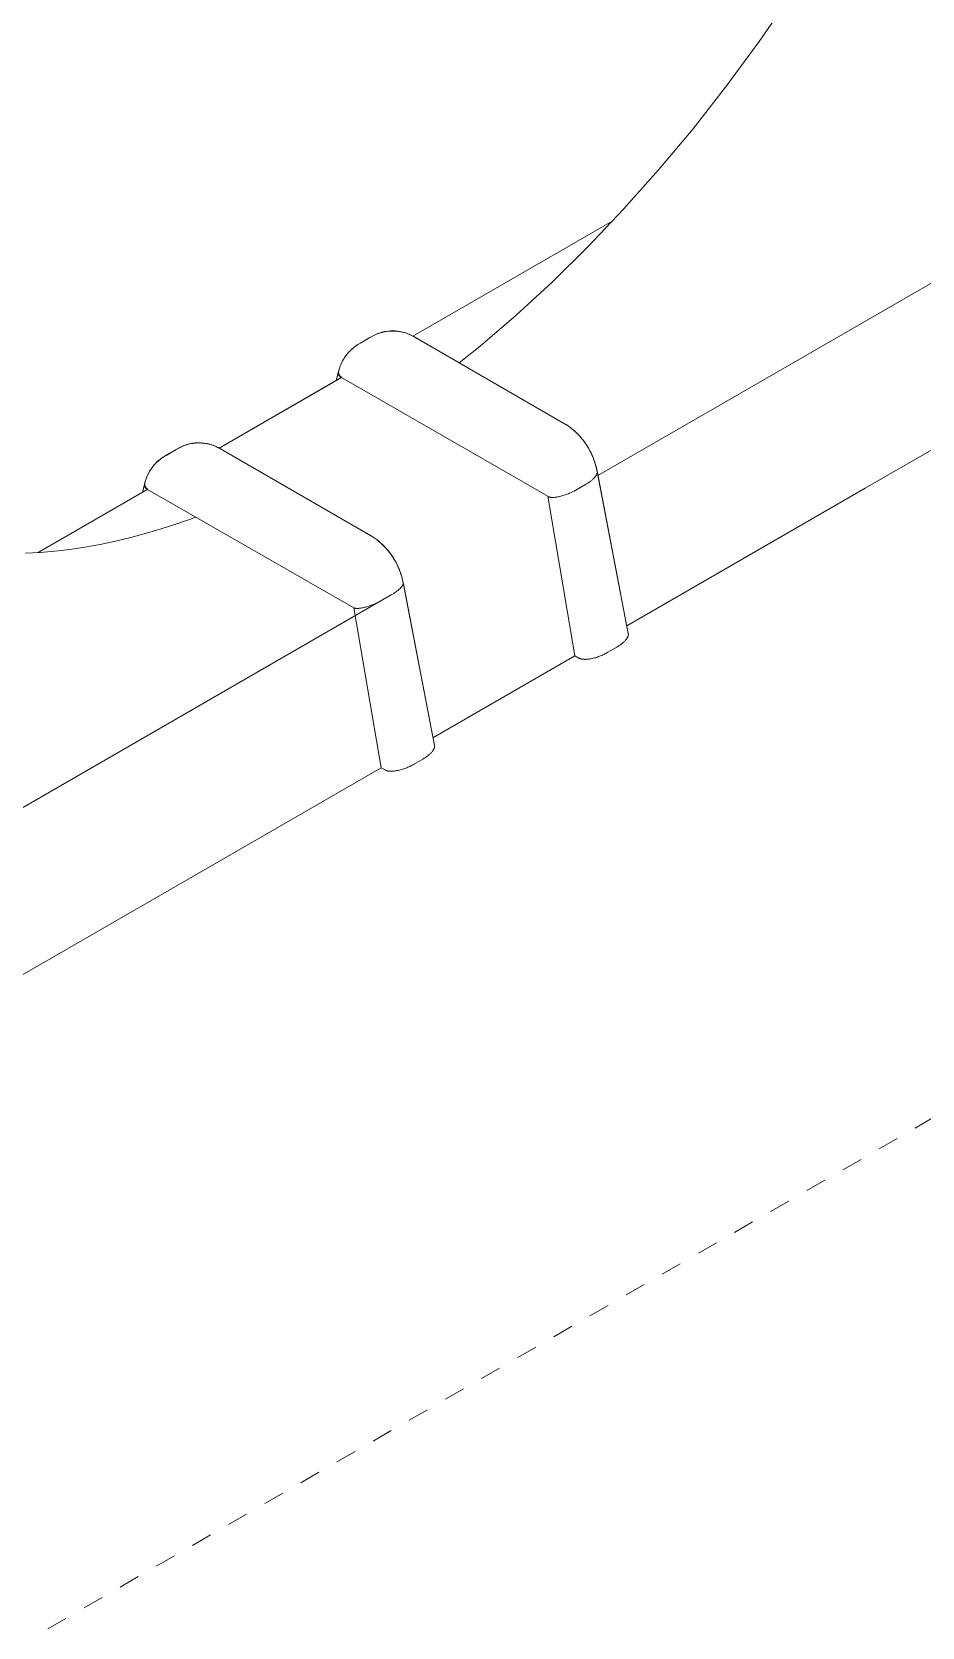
# Model space of a CAD drawing. Header units: inches. Extents: x -9 to 187, y -3 to 135.
# Drawn here: x 150.73 to 154.99, y 45.25 to 52.89 of the extents above; entities that cross this region are included whole.
import ezdxf

# ---------------------------------------------------------------- set-up
doc = ezdxf.new("R2010")
doc.units = ezdxf.units.IN
doc.linetypes.add('HIDDEN', pattern=[1.905, 1.27, -0.635])
doc.layers.add('ZANO_R', color=7, linetype='Continuous', lineweight=0)
doc.layers.add('ZANO_R_przerywana', color=250, linetype='HIDDEN', lineweight=0)

msp = doc.modelspace()

# ---------------------------------------------------------------- linework, layer by layer
at = {"layer": 'ZANO_R'}
for p, q in [((154.21308, 52.84658), (154.36432, 53.06575)), ((153.43947, 50.7662), (157.11613, 52.88892)), ((154.05647, 52.63378), (154.21308, 52.84658)), ((153.89527, 52.42829), (154.05647, 52.63378)), ((154.71991, 50.70537), (157.80903, 52.48888)), ((153.73018, 52.23083), (153.89527, 52.42829)), ((153.56202, 52.04217), (153.73018, 52.23083)), ((152.55316, 51.43413), (153.51068, 51.98695)), ((153.39156, 51.86291), (153.56202, 52.04217)), ((153.21962, 51.69359), (153.39156, 51.86291)), ((153.04696, 51.5346), (153.21962, 51.69359)), ((152.87439, 51.38633), (153.04696, 51.5346)), ((152.39101, 51.44859), (152.39771, 51.45073)), ((152.39771, 51.45073), (152.40447, 51.45264)), ((152.39876, 51.4504), (152.40563, 51.4523)), ((152.40447, 51.45264), (152.4113, 51.45431)), ((152.40563, 51.4523), (152.41256, 51.45395)), ((152.4113, 51.45431), (152.41818, 51.45574)), ((152.41256, 51.45395), (152.41954, 51.45537)), ((152.41818, 51.45574), (152.4251, 51.45693)), ((152.41954, 51.45537), (152.42657, 51.45654)), ((152.4251, 51.45693), (152.43207, 51.45788)), ((152.42657, 51.45654), (152.43364, 51.45748)), ((152.43207, 51.45788), (152.43906, 51.45859)), ((152.43364, 51.45748), (152.44073, 51.45817)), ((152.43906, 51.45859), (152.44607, 51.45905)), ((152.44073, 51.45817), (152.44784, 51.45861)), ((152.44607, 51.45905), (152.45309, 51.45927)), ((152.44784, 51.45861), (152.45496, 51.45881)), ((152.45309, 51.45927), (152.46012, 51.45924)), ((152.45496, 51.45881), (152.46209, 51.45876)), ((152.46012, 51.45924), (152.46714, 51.45897)), ((152.46209, 51.45876), (152.46921, 51.45847)), ((152.46714, 51.45897), (152.47415, 51.45846)), ((152.46921, 51.45847), (152.47631, 51.45793)), ((152.47415, 51.45846), (152.48114, 51.4577)), ((152.47631, 51.45793), (152.4834, 51.45715)), ((152.48114, 51.4577), (152.48809, 51.45671)), ((152.4834, 51.45715), (152.49045, 51.45612)), ((152.48809, 51.45671), (152.49501, 51.45546)), ((152.49045, 51.45612), (152.49746, 51.45485)), ((152.49501, 51.45546), (152.50188, 51.45398)), ((152.49746, 51.45485), (152.50442, 51.45334)), ((152.50188, 51.45398), (152.5087, 51.45227)), ((152.50442, 51.45334), (152.51133, 51.45159)), ((152.5087, 51.45227), (152.51545, 51.45031)), ((152.51133, 51.45159), (152.51818, 51.4496)), ((152.26024, 51.37186), (152.26571, 51.3766)), ((152.26039, 51.37253), (152.26582, 51.37721)), ((152.26571, 51.3766), (152.27134, 51.38115)), ((152.26582, 51.37721), (152.2714, 51.38171)), ((152.27134, 51.38115), (152.27712, 51.3855)), ((152.2714, 51.38171), (152.27714, 51.38601)), ((152.27712, 51.3855), (152.28305, 51.38965)), ((152.27714, 51.38601), (152.28303, 51.3901)), ((152.28303, 51.3901), (152.28905, 51.394)), ((152.28305, 51.38965), (152.28913, 51.3936)), ((152.28905, 51.394), (152.2952, 51.39768)), ((152.28913, 51.3936), (152.29533, 51.39733)), ((152.2952, 51.39768), (152.30148, 51.40115)), ((152.29533, 51.39733), (152.30166, 51.40084)), ((152.30148, 51.40115), (152.34679, 51.42731)), ((152.30166, 51.40084), (152.34697, 51.427)), ((152.34679, 51.42731), (152.35277, 51.431)), ((152.34697, 51.427), (152.35307, 51.4307)), ((152.35277, 51.431), (152.35888, 51.43448)), ((152.35307, 51.4307), (152.35928, 51.43418)), ((152.35888, 51.43448), (152.3651, 51.43775)), ((152.35928, 51.43418), (152.36562, 51.43745)), ((152.3651, 51.43775), (152.37143, 51.4408)), ((152.36562, 51.43745), (152.37206, 51.44049)), ((152.37143, 51.4408), (152.37787, 51.44362)), ((152.37206, 51.44049), (152.3786, 51.44331)), ((152.37787, 51.44362), (152.3844, 51.44622)), ((152.3786, 51.44331), (152.38524, 51.44591)), ((152.3844, 51.44622), (152.39101, 51.44859)), ((152.38524, 51.44591), (152.39196, 51.44827)), ((152.39196, 51.44827), (152.39876, 51.4504)), ((152.51545, 51.45031), (152.52212, 51.44813)), ((152.51818, 51.4496), (152.52495, 51.44738)), ((152.52212, 51.44813), (152.52872, 51.44571)), ((152.52495, 51.44738), (152.55245, 51.43453)), ((152.52872, 51.44571), (152.53523, 51.44306)), ((152.53523, 51.44306), (152.54165, 51.44019)), ((152.54165, 51.44019), (152.54796, 51.4371)), ((152.54914, 51.43645), (153.28651, 51.01073)), ((152.55352, 51.43392), (153.29089, 51.0082)), ((152.77532, 51.30586), (152.87439, 51.38633)), ((152.20639, 51.29564), (152.20926, 51.30229)), ((152.20684, 51.29717), (152.20971, 51.30374)), ((152.20926, 51.30229), (152.21236, 51.30883)), ((152.20971, 51.30374), (152.2128, 51.31021)), ((152.21236, 51.30883), (152.21568, 51.31526)), ((152.2128, 51.31021), (152.21611, 51.31657)), ((152.21568, 51.31526), (152.21923, 51.32157)), ((152.21611, 51.31657), (152.21963, 51.32281)), ((152.21923, 51.32157), (152.22299, 51.32776)), ((152.21963, 51.32281), (152.22338, 51.32893)), ((152.22299, 51.32776), (152.22696, 51.33381)), ((152.22338, 51.32893), (152.22733, 51.33492)), ((152.22696, 51.33381), (152.23113, 51.33972)), ((152.22733, 51.33492), (152.23148, 51.34076)), ((152.23113, 51.33972), (152.23551, 51.34549)), ((152.23148, 51.34076), (152.23583, 51.34646)), ((152.23551, 51.34549), (152.24009, 51.3511)), ((152.23583, 51.34646), (152.24038, 51.35201)), ((152.24009, 51.3511), (152.24485, 51.35655)), ((152.24038, 51.35201), (152.24511, 51.35739)), ((152.24485, 51.35655), (152.2498, 51.36183)), ((152.24511, 51.35739), (152.25003, 51.36261)), ((152.2498, 51.36183), (152.25493, 51.36693)), ((152.25003, 51.36261), (152.25512, 51.36766)), ((152.25493, 51.36693), (152.26024, 51.37186)), ((152.25512, 51.36766), (152.26039, 51.37253)), ((151.62416, 50.89777), (152.21165, 51.23696)), ((151.62417, 50.89777), (152.21022, 51.23614)), ((152.18581, 51.22204), (152.19723, 51.2682)), ((152.18581, 51.22204), (152.19623, 51.26416)), ((152.19549, 51.25894), (152.19548, 51.25812)), ((152.19548, 51.25812), (152.19549, 51.25729)), ((152.19554, 51.25977), (152.19549, 51.25894)), ((152.19549, 51.25729), (152.19554, 51.25647)), ((152.19561, 51.26059), (152.19554, 51.25977)), ((152.19554, 51.25647), (152.19561, 51.25565)), ((152.19571, 51.26141), (152.19561, 51.26059)), ((152.19561, 51.25565), (152.19571, 51.25483)), ((152.19584, 51.26223), (152.19571, 51.26141)), ((152.19571, 51.25483), (152.19584, 51.25401)), ((152.196, 51.26304), (152.19584, 51.26223)), ((152.19584, 51.25401), (152.19599, 51.2532)), ((152.19599, 51.2532), (152.19618, 51.25239)), ((152.196, 51.26304), (152.19769, 51.27)), ((152.19618, 51.25239), (152.19639, 51.2516)), ((152.19639, 51.2516), (152.19663, 51.25081)), ((152.19643, 51.26254), (152.19641, 51.26159)), ((152.19641, 51.26159), (152.19642, 51.26063)), ((152.19642, 51.26063), (152.19647, 51.25968)), ((152.19648, 51.26349), (152.19643, 51.26254)), ((152.19647, 51.25968), (152.19655, 51.25873)), ((152.19657, 51.26444), (152.19648, 51.26349)), ((152.19655, 51.25873), (152.19666, 51.25778)), ((152.19669, 51.26539), (152.19657, 51.26444)), ((152.19663, 51.25081), (152.1969, 51.25003)), ((152.19666, 51.25778), (152.19681, 51.25684)), ((152.19684, 51.26633), (152.19669, 51.26539)), ((152.19681, 51.25684), (152.19699, 51.25591)), ((152.19702, 51.26727), (152.19684, 51.26633)), ((152.1969, 51.25003), (152.19719, 51.24925)), ((152.19699, 51.25591), (152.1972, 51.25498)), ((152.19724, 51.26819), (152.19702, 51.26727)), ((152.19719, 51.24925), (152.19752, 51.24849)), ((152.1972, 51.25498), (152.19744, 51.25405)), ((152.19724, 51.26819), (152.19917, 51.27517)), ((152.19744, 51.25405), (152.19772, 51.25314)), ((152.19752, 51.24849), (152.19786, 51.24774)), ((152.19769, 51.27), (152.19963, 51.27691)), ((152.19772, 51.25314), (152.19803, 51.25224)), ((152.19786, 51.24774), (152.19824, 51.24701)), ((152.19803, 51.25224), (152.19837, 51.25135)), ((152.19824, 51.24701), (152.19864, 51.24629)), ((152.19837, 51.25135), (152.19873, 51.25047)), ((152.19864, 51.24629), (152.19906, 51.24558)), ((152.19873, 51.25047), (152.19913, 51.2496)), ((152.19906, 51.24558), (152.19951, 51.24488)), ((152.19913, 51.2496), (152.19956, 51.24875)), ((152.19917, 51.27517), (152.20134, 51.28208)), ((152.19951, 51.24488), (152.19998, 51.24421)), ((152.19956, 51.24875), (152.20002, 51.24791)), ((152.19963, 51.27691), (152.2018, 51.28374)), ((152.19998, 51.24421), (152.20047, 51.24354)), ((152.20002, 51.24791), (152.20051, 51.24709)), ((152.20047, 51.24354), (152.20099, 51.2429)), ((152.20051, 51.24709), (152.20103, 51.24629)), ((152.20099, 51.2429), (152.20153, 51.24228)), ((152.20103, 51.24629), (152.20157, 51.24551)), ((152.20134, 51.28208), (152.20375, 51.2889)), ((152.20153, 51.24228), (152.20209, 51.24167)), ((152.20157, 51.24551), (152.20214, 51.24474)), ((152.2018, 51.28374), (152.2042, 51.2905)), ((152.20209, 51.24167), (152.20267, 51.24108)), ((152.20214, 51.24474), (152.20274, 51.244)), ((152.20267, 51.24108), (152.20328, 51.24052)), ((152.20274, 51.244), (152.20336, 51.24328)), ((152.20328, 51.24052), (152.2039, 51.23998)), ((152.20336, 51.24328), (152.20401, 51.24258)), ((152.20375, 51.2889), (152.20639, 51.29564)), ((152.2039, 51.23998), (152.20454, 51.23945)), ((152.20401, 51.24258), (152.20468, 51.2419)), ((152.2042, 51.2905), (152.20684, 51.29717)), ((152.20454, 51.23945), (152.20519, 51.23895)), ((152.20468, 51.2419), (152.20537, 51.24125)), ((152.20519, 51.23895), (152.20587, 51.23848)), ((152.20537, 51.24125), (152.20609, 51.24062)), ((152.20587, 51.23848), (152.20656, 51.23802)), ((152.20609, 51.24062), (152.20683, 51.24001)), ((152.20656, 51.23802), (152.20726, 51.2376)), ((152.20683, 51.24001), (152.20758, 51.23944)), ((152.20726, 51.2376), (152.20798, 51.23719)), ((152.20758, 51.23944), (152.20836, 51.23888)), ((152.20798, 51.23719), (152.20872, 51.23681)), ((152.20836, 51.23888), (152.20916, 51.23836)), ((152.20872, 51.23681), (152.20947, 51.23646)), ((152.20916, 51.23836), (152.20997, 51.23786)), ((152.20947, 51.23646), (152.21022, 51.23614)), ((152.20997, 51.23786), (152.21081, 51.2374)), ((152.21022, 51.23614), (153.19882, 50.66816)), ((152.21081, 51.2374), (152.21165, 51.23696)), ((153.28669, 51.01063), (153.29614, 51.00423)), ((153.29132, 51.00794), (153.30104, 51.00109)), ((153.29614, 51.00423), (153.30537, 50.99753)), ((153.30104, 51.00109), (153.31052, 50.9939)), ((153.30537, 50.99753), (153.31437, 50.99052)), ((153.31052, 50.9939), (153.31974, 50.98639)), ((151.46871, 50.91438), (151.47548, 50.91628)), ((151.46977, 50.91405), (151.47664, 50.91594)), ((151.47548, 50.91628), (151.4823, 50.91795)), ((151.47664, 50.91594), (151.48357, 50.9176)), ((151.4823, 50.91795), (151.48918, 50.91938)), ((151.48357, 50.9176), (151.49055, 50.91901)), ((151.48918, 50.91938), (151.49611, 50.92058)), ((151.49055, 50.91901), (151.49758, 50.92019)), ((151.49611, 50.92058), (151.50307, 50.92152)), ((151.49758, 50.92019), (151.50464, 50.92112)), ((151.50307, 50.92152), (151.51006, 50.92223)), ((151.50464, 50.92112), (151.51174, 50.92181)), ((151.51006, 50.92223), (151.51708, 50.92269)), ((151.51174, 50.92181), (151.51885, 50.92226)), ((151.51708, 50.92269), (151.5241, 50.92291)), ((151.51885, 50.92226), (151.52597, 50.92245)), ((151.5241, 50.92291), (151.53113, 50.92289)), ((151.52597, 50.92245), (151.5331, 50.92241)), ((151.53113, 50.92289), (151.53815, 50.92262)), ((151.5331, 50.92241), (151.54022, 50.92211)), ((151.53815, 50.92262), (151.54516, 50.92211)), ((151.54022, 50.92211), (151.54732, 50.92157)), ((151.54516, 50.92211), (151.55214, 50.92135)), ((151.54732, 50.92157), (151.5544, 50.92079)), ((151.55214, 50.92135), (151.5591, 50.92035)), ((151.5544, 50.92079), (151.56146, 50.91976)), ((151.5591, 50.92035), (151.56602, 50.91911)), ((151.56146, 50.91976), (151.56847, 50.9185)), ((151.56602, 50.91911), (151.57289, 50.91763)), ((151.56847, 50.9185), (151.57543, 50.91699)), ((151.57289, 50.91763), (151.5797, 50.91591)), ((151.57543, 50.91699), (151.58234, 50.91524)), ((151.5797, 50.91591), (151.58645, 50.91396)), ((153.31437, 50.99052), (153.32313, 50.98321)), ((153.31974, 50.98639), (153.32869, 50.97856)), ((153.32313, 50.98321), (153.33164, 50.97561)), ((153.32869, 50.97856), (153.33737, 50.97042)), ((153.33164, 50.97561), (153.33989, 50.96772)), ((153.33737, 50.97042), (153.34575, 50.96199)), ((153.33989, 50.96772), (153.34787, 50.95957)), ((153.34575, 50.96199), (153.35384, 50.95327)), ((153.34787, 50.95957), (153.35558, 50.95115)), ((153.35384, 50.95327), (153.36162, 50.94428)), ((153.35558, 50.95115), (153.363, 50.94248)), ((153.36162, 50.94428), (153.36909, 50.93502)), ((153.363, 50.94248), (153.37012, 50.93357)), ((153.36909, 50.93502), (153.37623, 50.92551)), ((153.37012, 50.93357), (153.37694, 50.92442)), ((153.37623, 50.92551), (153.38303, 50.91575)), ((153.37694, 50.92442), (153.38345, 50.91505)), ((153.38303, 50.91575), (153.38949, 50.90577)), ((151.33124, 50.83551), (151.33671, 50.84025)), ((151.33139, 50.83617), (151.33682, 50.84086)), ((151.33671, 50.84025), (151.34235, 50.8448)), ((151.33682, 50.84086), (151.34241, 50.84535)), ((151.34235, 50.8448), (151.34813, 50.84915)), ((151.34241, 50.84535), (151.34815, 50.84965)), ((151.34813, 50.84915), (151.35406, 50.8533)), ((151.34815, 50.84965), (151.35403, 50.85375)), ((151.35403, 50.85375), (151.36006, 50.85764)), ((151.35406, 50.8533), (151.36013, 50.85724)), ((151.36006, 50.85764), (151.36621, 50.86133)), ((151.36013, 50.85724), (151.36634, 50.86097)), ((151.36621, 50.86133), (151.37248, 50.8648)), ((151.36634, 50.86097), (151.37266, 50.86449)), ((151.37248, 50.8648), (151.4178, 50.89096)), ((151.37266, 50.86449), (151.41798, 50.89065)), ((151.4178, 50.89096), (151.42378, 50.89465)), ((151.41798, 50.89065), (151.42407, 50.89434)), ((151.42378, 50.89465), (151.42988, 50.89813)), ((151.42407, 50.89434), (151.43029, 50.89782)), ((151.42988, 50.89813), (151.43611, 50.90139)), ((151.43029, 50.89782), (151.43662, 50.90109)), ((151.43611, 50.90139), (151.44244, 50.90444)), ((151.43662, 50.90109), (151.44307, 50.90414)), ((151.44244, 50.90444), (151.44887, 50.90727)), ((151.44307, 50.90414), (151.44961, 50.90696)), ((151.44887, 50.90727), (151.4554, 50.90987)), ((151.44961, 50.90696), (151.45625, 50.90955)), ((151.4554, 50.90987), (151.46202, 50.91224)), ((151.45625, 50.90955), (151.46297, 50.91191)), ((151.46202, 50.91224), (151.46871, 50.91438)), ((151.46297, 50.91191), (151.46977, 50.91405)), ((151.58234, 50.91524), (151.58918, 50.91325)), ((151.58645, 50.91396), (151.59313, 50.91177)), ((151.58918, 50.91325), (151.59595, 50.91103)), ((151.59313, 50.91177), (151.59973, 50.90935)), ((151.59595, 50.91103), (151.62345, 50.89817)), ((151.59973, 50.90935), (151.60624, 50.90671)), ((151.60624, 50.90671), (151.61265, 50.90384)), ((151.61265, 50.90384), (151.61896, 50.90074)), ((151.62015, 50.90009), (152.35752, 50.47437)), ((151.62453, 50.89757), (152.36189, 50.47185)), ((153.38345, 50.91505), (153.38964, 50.90547)), ((153.38949, 50.90577), (153.3956, 50.89556)), ((153.38964, 50.90547), (153.39551, 50.89568)), ((153.39551, 50.89568), (153.40104, 50.8857)), ((153.3956, 50.89556), (153.40135, 50.88515)), ((153.40104, 50.8857), (153.40624, 50.87554)), ((153.40135, 50.88515), (153.40673, 50.87455)), ((153.40624, 50.87554), (153.41109, 50.86522)), ((153.40673, 50.87455), (153.41174, 50.86376)), ((153.41109, 50.86522), (153.4156, 50.85473)), ((153.41174, 50.86376), (153.41638, 50.85281)), ((153.4156, 50.85473), (153.41975, 50.8441)), ((153.41638, 50.85281), (153.42063, 50.8417)), ((153.41975, 50.8441), (153.42354, 50.83334)), ((153.42063, 50.8417), (153.42449, 50.83045)), ((151.27739, 50.75929), (151.28027, 50.76593)), ((151.27785, 50.76081), (151.28071, 50.76739)), ((151.28027, 50.76593), (151.28337, 50.77248)), ((151.28071, 50.76739), (151.2838, 50.77386)), ((151.28337, 50.77248), (151.28669, 50.77891)), ((151.2838, 50.77386), (151.28711, 50.78022)), ((151.28669, 50.77891), (151.29023, 50.78522)), ((151.28711, 50.78022), (151.29064, 50.78646)), ((151.29023, 50.78522), (151.29399, 50.7914)), ((151.29064, 50.78646), (151.29438, 50.79258)), ((151.29399, 50.7914), (151.29796, 50.79746)), ((151.29438, 50.79258), (151.29833, 50.79856)), ((151.29796, 50.79746), (151.30214, 50.80337)), ((151.29833, 50.79856), (151.30249, 50.80441)), ((151.30214, 50.80337), (151.30652, 50.80913)), ((151.30249, 50.80441), (151.30684, 50.81011)), ((151.30652, 50.80913), (151.31109, 50.81474)), ((151.30684, 50.81011), (151.31138, 50.81565)), ((151.31109, 50.81474), (151.31586, 50.82019)), ((151.31138, 50.81565), (151.31612, 50.82104)), ((151.31586, 50.82019), (151.32081, 50.82547)), ((151.31612, 50.82104), (151.32104, 50.82626)), ((151.32081, 50.82547), (151.32594, 50.83058)), ((151.32104, 50.82626), (151.32613, 50.8313)), ((151.32594, 50.83058), (151.33124, 50.83551)), ((151.32613, 50.8313), (151.33139, 50.83617)), ((153.42354, 50.83334), (153.42697, 50.82246)), ((153.42449, 50.83045), (153.42796, 50.81908)), ((153.42697, 50.82246), (153.43003, 50.81147)), ((153.42854, 50.76285), (153.42779, 50.76183)), ((153.42796, 50.81908), (153.43103, 50.80759)), ((153.42926, 50.76387), (153.42854, 50.76285)), ((153.42995, 50.76488), (153.42926, 50.76387)), ((153.4306, 50.76588), (153.42995, 50.76488)), ((153.43003, 50.81147), (153.43272, 50.80038)), ((153.43122, 50.76687), (153.4306, 50.76588)), ((153.43103, 50.80759), (153.4337, 50.796)), ((153.4318, 50.76786), (153.43122, 50.76687)), ((153.43235, 50.76884), (153.4318, 50.76786)), ((153.43286, 50.7698), (153.43235, 50.76884)), ((153.43272, 50.80038), (153.43504, 50.78921)), ((153.43333, 50.77076), (153.43286, 50.7698)), ((153.43377, 50.7717), (153.43333, 50.77076)), ((153.4337, 50.796), (153.43597, 50.78432)), ((153.43417, 50.77264), (153.43377, 50.7717)), ((153.43453, 50.77356), (153.43417, 50.77264)), ((153.43486, 50.77447), (153.43453, 50.77356)), ((153.43515, 50.77537), (153.43486, 50.77447)), ((153.43515, 50.7886), (153.58522, 50.00883)), ((153.4354, 50.77626), (153.43515, 50.77537)), ((153.43552, 50.7767), (153.4354, 50.77626)), ((153.43562, 50.77713), (153.43552, 50.7767)), ((153.43572, 50.77756), (153.43562, 50.77713)), ((153.4358, 50.77799), (153.43572, 50.77756)), ((153.43588, 50.77841), (153.4358, 50.77799)), ((153.43595, 50.77883), (153.43588, 50.77841)), ((153.43601, 50.77925), (153.43595, 50.77883)), ((153.43597, 50.78432), (153.43603, 50.78396)), ((153.43606, 50.77966), (153.43601, 50.77925)), ((153.43603, 50.78396), (153.43607, 50.78359)), ((153.43606, 50.78391), (153.58522, 50.00883)), ((153.4361, 50.78007), (153.43606, 50.77966)), ((153.43607, 50.78359), (153.43611, 50.78321)), ((153.43613, 50.78048), (153.4361, 50.78007)), ((153.43611, 50.78321), (153.43614, 50.78283)), ((153.43616, 50.78088), (153.43613, 50.78048)), ((153.43614, 50.78283), (153.43616, 50.78245)), ((153.43616, 50.78245), (153.43617, 50.78206)), ((153.43617, 50.78128), (153.43616, 50.78088)), ((153.43617, 50.78206), (153.43618, 50.78167)), ((153.43618, 50.78167), (153.43617, 50.78128)), ((150.75724, 50.39725), (151.28266, 50.70061)), ((151.25682, 50.68568), (151.26824, 50.73184)), ((151.25682, 50.68568), (151.26724, 50.72781)), ((151.2665, 50.72259), (151.26649, 50.72176)), ((151.26649, 50.72176), (151.2665, 50.72094)), ((151.26654, 50.72341), (151.2665, 50.72259)), ((151.2665, 50.72094), (151.26654, 50.72011)), ((151.26662, 50.72424), (151.26654, 50.72341)), ((151.26654, 50.72011), (151.26662, 50.71929)), ((151.26672, 50.72506), (151.26662, 50.72424)), ((151.26662, 50.71929), (151.26672, 50.71847)), ((151.26685, 50.72587), (151.26672, 50.72506)), ((151.26672, 50.71847), (151.26684, 50.71766)), ((151.26684, 50.71766), (151.267, 50.71685)), ((151.267, 50.72668), (151.26685, 50.72587)), ((151.267, 50.72668), (151.2687, 50.73365)), ((151.267, 50.71685), (151.26719, 50.71604)), ((151.26719, 50.71604), (151.2674, 50.71524)), ((151.2674, 50.71524), (151.26764, 50.71445)), ((151.26744, 50.72619), (151.26742, 50.72523)), ((151.26742, 50.72523), (151.26743, 50.72428)), ((151.26743, 50.72428), (151.26748, 50.72333)), ((151.26749, 50.72714), (151.26744, 50.72619)), ((151.26748, 50.72333), (151.26756, 50.72238)), ((151.26757, 50.72809), (151.26749, 50.72714)), ((151.26756, 50.72238), (151.26767, 50.72143)), ((151.26769, 50.72903), (151.26757, 50.72809)), ((151.26764, 50.71445), (151.26791, 50.71367)), ((151.26767, 50.72143), (151.26782, 50.72049)), ((151.26784, 50.72998), (151.26769, 50.72903)), ((151.26782, 50.72049), (151.268, 50.71955)), ((151.26803, 50.73091), (151.26784, 50.72998)), ((151.26791, 50.71367), (151.2682, 50.7129)), ((151.268, 50.71955), (151.26821, 50.71862)), ((151.26824, 50.73184), (151.26803, 50.73091)), ((151.2682, 50.7129), (151.26852, 50.71214)), ((151.26821, 50.71862), (151.26845, 50.7177)), ((151.26824, 50.73184), (151.27018, 50.73882)), ((151.26845, 50.7177), (151.26873, 50.71679)), ((151.26852, 50.71214), (151.26887, 50.71139)), ((151.2687, 50.73365), (151.27063, 50.74055)), ((151.26873, 50.71679), (151.26903, 50.71588)), ((151.26887, 50.71139), (151.26924, 50.71065)), ((151.26903, 50.71588), (151.26937, 50.71499)), ((151.26924, 50.71065), (151.26964, 50.70993)), ((151.26937, 50.71499), (151.26974, 50.71411)), ((151.26964, 50.70993), (151.27007, 50.70922)), ((151.26974, 50.71411), (151.27014, 50.71325)), ((151.27007, 50.70922), (151.27051, 50.70853)), ((151.27014, 50.71325), (151.27057, 50.7124)), ((151.27018, 50.73882), (151.27235, 50.74572)), ((151.27051, 50.70853), (151.27098, 50.70785)), ((151.27057, 50.7124), (151.27103, 50.71156)), ((151.27063, 50.74055), (151.2728, 50.74739)), ((151.27098, 50.70785), (151.27148, 50.70719)), ((151.27103, 50.71156), (151.27152, 50.71074)), ((151.27148, 50.70719), (151.272, 50.70655)), ((151.27152, 50.71074), (151.27203, 50.70994)), ((151.272, 50.70655), (151.27254, 50.70592)), ((151.27203, 50.70994), (151.27258, 50.70915)), ((151.27235, 50.74572), (151.27475, 50.75255)), ((151.27254, 50.70592), (151.2731, 50.70532)), ((151.27258, 50.70915), (151.27315, 50.70839)), ((151.2728, 50.74739), (151.27521, 50.75414)), ((151.2731, 50.70532), (151.27368, 50.70473)), ((151.27315, 50.70839), (151.27374, 50.70765)), ((151.27368, 50.70473), (151.27428, 50.70416)), ((151.27374, 50.70765), (151.27437, 50.70692)), ((151.27428, 50.70416), (151.2749, 50.70362)), ((151.27437, 50.70692), (151.27501, 50.70622)), ((151.27475, 50.75255), (151.27739, 50.75929)), ((151.2749, 50.70362), (151.27554, 50.7031)), ((151.27501, 50.70622), (151.27568, 50.70555)), ((151.27521, 50.75414), (151.27785, 50.76081)), ((151.27554, 50.7031), (151.2762, 50.7026)), ((151.27568, 50.70555), (151.27638, 50.70489)), ((151.2762, 50.7026), (151.27687, 50.70212)), ((151.27638, 50.70489), (151.27709, 50.70426)), ((151.27687, 50.70212), (151.27757, 50.70167)), ((151.27709, 50.70426), (151.27783, 50.70366)), ((151.27757, 50.70167), (151.27827, 50.70124)), ((151.27783, 50.70366), (151.27859, 50.70308)), ((151.27827, 50.70124), (151.27899, 50.70084)), ((151.27859, 50.70308), (151.27937, 50.70253)), ((151.27899, 50.70084), (151.27973, 50.70046)), ((151.27937, 50.70253), (151.28017, 50.70201)), ((151.27973, 50.70046), (151.28047, 50.70011)), ((151.28017, 50.70201), (151.28098, 50.70151)), ((151.28047, 50.70011), (151.28123, 50.69978)), ((151.28098, 50.70151), (151.28181, 50.70104)), ((151.28123, 50.69978), (152.26983, 50.13181)), ((151.28181, 50.70104), (151.28266, 50.70061)), ((153.31708, 50.68754), (153.30766, 50.68313)), ((153.32598, 50.6921), (153.31708, 50.68754)), ((153.33431, 50.69671), (153.32598, 50.6921)), ((153.37962, 50.72287), (153.33431, 50.69671)), ((153.38554, 50.72639), (153.37962, 50.72287)), ((153.39137, 50.73008), (153.38554, 50.72639)), ((153.39707, 50.73392), (153.39137, 50.73008)), ((153.40259, 50.73789), (153.39707, 50.73392)), ((153.40525, 50.73992), (153.40259, 50.73789)), ((153.40785, 50.74197), (153.40525, 50.73992)), ((153.41038, 50.74404), (153.40785, 50.74197)), ((153.41282, 50.74613), (153.41038, 50.74404)), ((153.41517, 50.74823), (153.41282, 50.74613)), ((153.41742, 50.75033), (153.41517, 50.74823)), ((153.41957, 50.75244), (153.41742, 50.75033)), ((153.4216, 50.75454), (153.41957, 50.75244)), ((153.42353, 50.75664), (153.4216, 50.75454)), ((153.42533, 50.75873), (153.42353, 50.75664)), ((153.427, 50.7608), (153.42533, 50.75873)), ((153.42779, 50.76183), (153.427, 50.7608)), ((154.71991, 50.70537), (153.57804, 50.04612)), ((153.19882, 50.66816), (153.32924, 49.90247)), ((153.19982, 50.6653), (153.19933, 50.66553)), ((153.20033, 50.66507), (153.19982, 50.6653)), ((153.20086, 50.66485), (153.20033, 50.66507)), ((153.20139, 50.66464), (153.20086, 50.66485)), ((153.20251, 50.66423), (153.20139, 50.66464)), ((153.20368, 50.66384), (153.20251, 50.66423)), ((153.2049, 50.66348), (153.20368, 50.66384)), ((153.20618, 50.66314), (153.2049, 50.66348)), ((153.20752, 50.66284), (153.20618, 50.66314)), ((153.20891, 50.66255), (153.20752, 50.66284)), ((153.21036, 50.6623), (153.20891, 50.66255)), ((153.21186, 50.66208), (153.21036, 50.6623)), ((153.21342, 50.66189), (153.21186, 50.66208)), ((153.21503, 50.66173), (153.21342, 50.66189)), ((153.21669, 50.6616), (153.21503, 50.66173)), ((153.21842, 50.66151), (153.21669, 50.6616)), ((153.22019, 50.66145), (153.21842, 50.66151)), ((153.22201, 50.66142), (153.22019, 50.66145)), ((153.22389, 50.66143), (153.22201, 50.66142)), ((153.22582, 50.66147), (153.22389, 50.66143)), ((153.22982, 50.66166), (153.22582, 50.66147)), ((153.23401, 50.662), (153.22982, 50.66166)), ((153.23837, 50.66249), (153.23401, 50.662)), ((153.24289, 50.66312), (153.23837, 50.66249)), ((153.24755, 50.6639), (153.24289, 50.66312)), ((153.25234, 50.66483), (153.24755, 50.6639)), ((153.25723, 50.6659), (153.25234, 50.66483)), ((153.26221, 50.66711), (153.25723, 50.6659)), ((153.26726, 50.66846), (153.26221, 50.66711)), ((153.27236, 50.66993), (153.26726, 50.66846)), ((153.27748, 50.67152), (153.27236, 50.66993)), ((153.28261, 50.67323), (153.27748, 50.67152)), ((153.28773, 50.67504), (153.28261, 50.67323)), ((153.29281, 50.67695), (153.28773, 50.67504)), ((153.29783, 50.67894), (153.29281, 50.67695)), ((153.30279, 50.681), (153.29783, 50.67894)), ((153.30766, 50.68313), (153.30279, 50.681)), ((151.41585, 50.53288), (151.51414, 50.56597)), ((151.12698, 50.45151), (151.20163, 50.46945)), ((151.20163, 50.46945), (151.27576, 50.48943)), ((151.27576, 50.48943), (151.34606, 50.51032)), ((151.34606, 50.51032), (151.41585, 50.53288)), ((152.35769, 50.47427), (152.36714, 50.46788)), ((152.36233, 50.47159), (152.37205, 50.46473)), ((152.36714, 50.46788), (152.37637, 50.46117)), ((152.37205, 50.46473), (152.38152, 50.45755)), ((152.37637, 50.46117), (152.38538, 50.45416)), ((152.38152, 50.45755), (152.39074, 50.45003)), ((150.69629, 50.39431), (150.7665, 50.39786)), ((150.7665, 50.39786), (150.83655, 50.40376)), ((150.83655, 50.40376), (150.90859, 50.41218)), ((150.90859, 50.41218), (150.98034, 50.42287)), ((150.98034, 50.42287), (151.05387, 50.43611)), ((151.05387, 50.43611), (151.12698, 50.45151)), ((152.38538, 50.45416), (152.39414, 50.44685)), ((152.39074, 50.45003), (152.3997, 50.44221)), ((152.39414, 50.44685), (152.40265, 50.43925)), ((152.3997, 50.44221), (152.40837, 50.43407)), ((152.40265, 50.43925), (152.4109, 50.43137)), ((152.40837, 50.43407), (152.41676, 50.42564)), ((152.4109, 50.43137), (152.41888, 50.42322)), ((152.41676, 50.42564), (152.42485, 50.41692)), ((152.41888, 50.42322), (152.42659, 50.4148)), ((152.42485, 50.41692), (152.43263, 50.40793)), ((152.42659, 50.4148), (152.434, 50.40613)), ((152.43263, 50.40793), (152.44009, 50.39867)), ((152.434, 50.40613), (152.44113, 50.39722)), ((152.44009, 50.39867), (152.44723, 50.38915)), ((152.44113, 50.39722), (152.44795, 50.38807)), ((152.44723, 50.38915), (152.45404, 50.3794)), ((152.44795, 50.38807), (152.45446, 50.3787)), ((152.45404, 50.3794), (152.46049, 50.36941)), ((152.45446, 50.3787), (152.46065, 50.36911)), ((152.46049, 50.36941), (152.4666, 50.35921)), ((152.46065, 50.36911), (152.46651, 50.35933)), ((152.46651, 50.35933), (152.47205, 50.34935)), ((152.4666, 50.35921), (152.47235, 50.3488)), ((152.47205, 50.34935), (152.47724, 50.33919)), ((152.47235, 50.3488), (152.47774, 50.33819)), ((152.47724, 50.33919), (152.4821, 50.32886)), ((152.47774, 50.33819), (152.48275, 50.32741)), ((152.4821, 50.32886), (152.4866, 50.31838)), ((152.48275, 50.32741), (152.48739, 50.31645)), ((152.4866, 50.31838), (152.49075, 50.30775)), ((152.48739, 50.31645), (152.49164, 50.30535)), ((152.49075, 50.30775), (152.49454, 50.29699)), ((152.49164, 50.30535), (152.4955, 50.2941)), ((152.49339, 50.22744), (152.49144, 50.22544)), ((152.49521, 50.22942), (152.49339, 50.22744)), ((152.49454, 50.29699), (152.49797, 50.28611)), ((152.4969, 50.23137), (152.49521, 50.22942)), ((152.4955, 50.2941), (152.49897, 50.28272)), ((152.49846, 50.2333), (152.4969, 50.23137)), ((152.49797, 50.28611), (152.50103, 50.27511)), ((152.49919, 50.23425), (152.49846, 50.2333)), ((152.49897, 50.28272), (152.50204, 50.27123)), ((152.49989, 50.2352), (152.49919, 50.23425)), ((152.50055, 50.23613), (152.49989, 50.2352)), ((152.50117, 50.23706), (152.50055, 50.23613)), ((152.50103, 50.27511), (152.50373, 50.26402)), ((152.50176, 50.23797), (152.50117, 50.23706)), ((152.50232, 50.23888), (152.50176, 50.23797)), ((152.50204, 50.27123), (152.50471, 50.25964)), ((152.50283, 50.23977), (152.50232, 50.23888)), ((152.50332, 50.24065), (152.50283, 50.23977)), ((152.50376, 50.24152), (152.50332, 50.24065)), ((152.50373, 50.26402), (152.50604, 50.25285)), ((152.50417, 50.24238), (152.50376, 50.24152)), ((152.50454, 50.24322), (152.50417, 50.24238)), ((152.50487, 50.24405), (152.50454, 50.24322)), ((152.50471, 50.25964), (152.50698, 50.24797)), ((152.50517, 50.24487), (152.50487, 50.24405)), ((152.50531, 50.24527), (152.50517, 50.24487)), ((152.50543, 50.24567), (152.50531, 50.24527)), ((152.50555, 50.24607), (152.50543, 50.24567)), ((152.50565, 50.24646), (152.50555, 50.24607)), ((152.50575, 50.24685), (152.50565, 50.24646)), ((152.50584, 50.24723), (152.50575, 50.24685)), ((152.50592, 50.24761), (152.50584, 50.24723)), ((152.50599, 50.24799), (152.50592, 50.24761)), ((152.50605, 50.24837), (152.50599, 50.24799)), ((152.50604, 50.25285), (152.5061, 50.25253)), ((152.50611, 50.24873), (152.50605, 50.24837)), ((152.5061, 50.25253), (152.50614, 50.25221)), ((152.50615, 50.2491), (152.50611, 50.24873)), ((152.50614, 50.25221), (152.50618, 50.25188)), ((152.50618, 50.24946), (152.50615, 50.2491)), ((152.50616, 50.25225), (152.65623, 49.47247)), ((152.50618, 50.25188), (152.5062, 50.25155)), ((152.50621, 50.24982), (152.50618, 50.24946)), ((152.5062, 50.25155), (152.50622, 50.25121)), ((152.50623, 50.25017), (152.50621, 50.24982)), ((152.50622, 50.25121), (152.50623, 50.25087)), ((152.50623, 50.25087), (152.50623, 50.25052)), ((152.50623, 50.25052), (152.50623, 50.25017)), ((152.50706, 50.24756), (152.65623, 49.47247)), ((152.44911, 50.19442), (147.48052, 47.3258)), ((152.37718, 50.15447), (152.36739, 50.15011)), ((152.38658, 50.159), (152.37718, 50.15447)), ((152.39548, 50.16362), (152.38658, 50.159)), ((152.40379, 50.16825), (152.39548, 50.16362)), ((152.44911, 50.19442), (152.40379, 50.16825)), ((152.45506, 50.19794), (152.44911, 50.19442)), ((152.46094, 50.20162), (152.45506, 50.19794)), ((152.46668, 50.20542), (152.46094, 50.20162)), ((152.47224, 50.20933), (152.46668, 50.20542)), ((152.47756, 50.21332), (152.47224, 50.20933)), ((152.4801, 50.21533), (152.47756, 50.21332)), ((152.48257, 50.21735), (152.4801, 50.21533)), ((152.48494, 50.21938), (152.48257, 50.21735)), ((152.48721, 50.22141), (152.48494, 50.21938)), ((152.48938, 50.22343), (152.48721, 50.22141)), ((152.49144, 50.22544), (152.48938, 50.22343)), ((152.27031, 50.13163), (152.26983, 50.13181)), ((152.26983, 50.13181), (152.40025, 49.36612)), ((152.27081, 50.13147), (152.27031, 50.13163)), ((152.27132, 50.13131), (152.27081, 50.13147)), ((152.27185, 50.13115), (152.27132, 50.13131)), ((152.27294, 50.13086), (152.27185, 50.13115)), ((152.27409, 50.13059), (152.27294, 50.13086)), ((152.27529, 50.13035), (152.27409, 50.13059)), ((152.27654, 50.13014), (152.27529, 50.13035)), ((152.27786, 50.12995), (152.27654, 50.13014)), ((152.27922, 50.12979), (152.27786, 50.12995)), ((152.28065, 50.12966), (152.27922, 50.12979)), ((152.28213, 50.12956), (152.28065, 50.12966)), ((152.28366, 50.12949), (152.28213, 50.12956)), ((152.28525, 50.12946), (152.28366, 50.12949)), ((152.28689, 50.12945), (152.28525, 50.12946)), ((152.28859, 50.12948), (152.28689, 50.12945)), ((152.29034, 50.12954), (152.28859, 50.12948)), ((152.29214, 50.12963), (152.29034, 50.12954)), ((152.2959, 50.12993), (152.29214, 50.12963)), ((152.29986, 50.13036), (152.2959, 50.12993)), ((152.304, 50.13093), (152.29986, 50.13036)), ((152.30831, 50.13165), (152.304, 50.13093)), ((152.31279, 50.1325), (152.30831, 50.13165)), ((152.31741, 50.1335), (152.31279, 50.1325)), ((152.32216, 50.13463), (152.31741, 50.1335)), ((152.32702, 50.1359), (152.32216, 50.13463)), ((152.33196, 50.1373), (152.32702, 50.1359)), ((152.33698, 50.13882), (152.33196, 50.1373)), ((152.34204, 50.14046), (152.33698, 50.13882)), ((152.34714, 50.14221), (152.34204, 50.14046)), ((152.35733, 50.14599), (152.34714, 50.14221)), ((152.36739, 50.15011), (152.35733, 50.14599)), ((153.58452, 49.99798), (153.58478, 49.99896)), ((153.58478, 49.99896), (153.58452, 49.99798)), ((153.58478, 49.99896), (153.58501, 49.99993)), ((153.58501, 49.99993), (153.58478, 49.99896)), ((153.58501, 49.99993), (153.5851, 50.00041)), ((153.5851, 50.00041), (153.58501, 49.99993)), ((153.5851, 50.00041), (153.58519, 50.00089)), ((153.58519, 50.00089), (153.5851, 50.00041)), ((153.58519, 50.00089), (153.58527, 50.00136)), ((153.58527, 50.00136), (153.58519, 50.00089)), ((153.58529, 50.00842), (153.58522, 50.00883)), ((153.58522, 50.00883), (153.58529, 50.00842)), ((153.58527, 50.00136), (153.58534, 50.00183)), ((153.58534, 50.00183), (153.58527, 50.00136)), ((153.58536, 50.00801), (153.58529, 50.00842)), ((153.58529, 50.00842), (153.58536, 50.00801)), ((153.58534, 50.00183), (153.5854, 50.00229)), ((153.5854, 50.00229), (153.58534, 50.00183)), ((153.58542, 50.00759), (153.58536, 50.00801)), ((153.58536, 50.00801), (153.58542, 50.00759)), ((153.5854, 50.00229), (153.58545, 50.00275)), ((153.58545, 50.00275), (153.5854, 50.00229)), ((153.58546, 50.00717), (153.58542, 50.00759)), ((153.58542, 50.00759), (153.58546, 50.00717)), ((153.58545, 50.00275), (153.58549, 50.00321)), ((153.58549, 50.00321), (153.58545, 50.00275)), ((153.5855, 50.00675), (153.58546, 50.00717)), ((153.58546, 50.00717), (153.5855, 50.00675)), ((153.58549, 50.00321), (153.58553, 50.00367)), ((153.58553, 50.00367), (153.58549, 50.00321)), ((153.58553, 50.00632), (153.5855, 50.00675)), ((153.5855, 50.00675), (153.58553, 50.00632)), ((153.58556, 50.00589), (153.58553, 50.00632)), ((153.58553, 50.00632), (153.58556, 50.00589)), ((153.58553, 50.00367), (153.58555, 50.00412)), ((153.58555, 50.00412), (153.58553, 50.00367)), ((153.58555, 50.00412), (153.58557, 50.00457)), ((153.58557, 50.00457), (153.58555, 50.00412)), ((153.58557, 50.00545), (153.58556, 50.00589)), ((153.58556, 50.00589), (153.58557, 50.00545)), ((153.58557, 50.00501), (153.58557, 50.00545)), ((153.58557, 50.00545), (153.58557, 50.00501)), ((153.58557, 50.00457), (153.58557, 50.00501)), ((153.58557, 50.00501), (153.58557, 50.00457)), ((153.48424, 49.91764), (153.52956, 49.9438)), ((153.52956, 49.9438), (153.48424, 49.91764)), ((153.52956, 49.9438), (153.53552, 49.94736)), ((153.53552, 49.94736), (153.52956, 49.9438)), ((153.53552, 49.94736), (153.5414, 49.95112)), ((153.5414, 49.95112), (153.53552, 49.94736)), ((153.5414, 49.95112), (153.54714, 49.95506)), ((153.54714, 49.95506), (153.5414, 49.95112)), ((153.54714, 49.95506), (153.54994, 49.95709)), ((153.54994, 49.95709), (153.54714, 49.95506)), ((153.54994, 49.95709), (153.55268, 49.95916)), ((153.55268, 49.95916), (153.54994, 49.95709)), ((153.55268, 49.95916), (153.55536, 49.96126)), ((153.55536, 49.96126), (153.55268, 49.95916)), ((153.55536, 49.96126), (153.55796, 49.96339)), ((153.55796, 49.96339), (153.55536, 49.96126)), ((153.55796, 49.96339), (153.56049, 49.96555)), ((153.56049, 49.96555), (153.55796, 49.96339)), ((153.56049, 49.96555), (153.56293, 49.96773)), ((153.56293, 49.96773), (153.56049, 49.96555)), ((153.56293, 49.96773), (153.56527, 49.96993)), ((153.56527, 49.96993), (153.56293, 49.96773)), ((153.56527, 49.96993), (153.56752, 49.97214)), ((153.56752, 49.97214), (153.56527, 49.96993)), ((153.56752, 49.97214), (153.56965, 49.97436)), ((153.56965, 49.97436), (153.56752, 49.97214)), ((153.56965, 49.97436), (153.57167, 49.97659)), ((153.57167, 49.97659), (153.56965, 49.97436)), ((153.57167, 49.97659), (153.57357, 49.97882)), ((153.57357, 49.97882), (153.57167, 49.97659)), ((153.57357, 49.97882), (153.57535, 49.98103)), ((153.57535, 49.98103), (153.57357, 49.97882)), ((153.57535, 49.98103), (153.57619, 49.98214)), ((153.57619, 49.98214), (153.57535, 49.98103)), ((153.57619, 49.98214), (153.57699, 49.98324)), ((153.57699, 49.98324), (153.57619, 49.98214)), ((153.57699, 49.98324), (153.57776, 49.98434)), ((153.57776, 49.98434), (153.57699, 49.98324)), ((153.57776, 49.98434), (153.5785, 49.98543)), ((153.5785, 49.98543), (153.57776, 49.98434)), ((153.5785, 49.98543), (153.5792, 49.98652)), ((153.5792, 49.98652), (153.5785, 49.98543)), ((153.5792, 49.98652), (153.57987, 49.98761)), ((153.57987, 49.98761), (153.5792, 49.98652)), ((153.57987, 49.98761), (153.5805, 49.98868)), ((153.5805, 49.98868), (153.57987, 49.98761)), ((153.5805, 49.98868), (153.58109, 49.98975)), ((153.58109, 49.98975), (153.5805, 49.98868)), ((153.58109, 49.98975), (153.58165, 49.99081)), ((153.58165, 49.99081), (153.58109, 49.98975)), ((153.58165, 49.99081), (153.58217, 49.99187)), ((153.58217, 49.99187), (153.58165, 49.99081)), ((153.58217, 49.99187), (153.58266, 49.99291)), ((153.58266, 49.99291), (153.58217, 49.99187)), ((153.58266, 49.99291), (153.58311, 49.99395)), ((153.58311, 49.99395), (153.58266, 49.99291)), ((153.58311, 49.99395), (153.58352, 49.99497)), ((153.58352, 49.99497), (153.58311, 49.99395)), ((153.58352, 49.99497), (153.58389, 49.99599)), ((153.58389, 49.99599), (153.58352, 49.99497)), ((153.58389, 49.99599), (153.58422, 49.99699)), ((153.58422, 49.99699), (153.58389, 49.99599)), ((153.58422, 49.99699), (153.58452, 49.99798)), ((153.58452, 49.99798), (153.58422, 49.99699)), ((153.32924, 49.90247), (152.64905, 49.50976)), ((153.32924, 49.90247), (152.64905, 49.50976)), ((153.32924, 49.90247), (153.34829, 49.89147)), ((153.34829, 49.89147), (153.32924, 49.90247)), ((153.34829, 49.89147), (153.3488, 49.89119)), ((153.3488, 49.89119), (153.34829, 49.89147)), ((153.3488, 49.89119), (153.34932, 49.8909)), ((153.34932, 49.8909), (153.3488, 49.89119)), ((153.34932, 49.8909), (153.34986, 49.89063)), ((153.34986, 49.89063), (153.34932, 49.8909)), ((153.34986, 49.89063), (153.3504, 49.89036)), ((153.3504, 49.89036), (153.34986, 49.89063)), ((153.3504, 49.89036), (153.35096, 49.89009)), ((153.35096, 49.89009), (153.3504, 49.89036)), ((153.35096, 49.89009), (153.35154, 49.88983)), ((153.35154, 49.88983), (153.35096, 49.89009)), ((153.35154, 49.88983), (153.35273, 49.88933)), ((153.35273, 49.88933), (153.35154, 49.88983)), ((153.35273, 49.88933), (153.35398, 49.88886)), ((153.35398, 49.88886), (153.35273, 49.88933)), ((153.35398, 49.88886), (153.35528, 49.88841)), ((153.35528, 49.88841), (153.35398, 49.88886)), ((153.35528, 49.88841), (153.35664, 49.88798)), ((153.35664, 49.88798), (153.35528, 49.88841)), ((153.35664, 49.88798), (153.35805, 49.88758)), ((153.35805, 49.88758), (153.35664, 49.88798)), ((153.35805, 49.88758), (153.35952, 49.88722)), ((153.35952, 49.88722), (153.35805, 49.88758)), ((153.35952, 49.88722), (153.36105, 49.88688)), ((153.36105, 49.88688), (153.35952, 49.88722)), ((153.36105, 49.88688), (153.36263, 49.88657)), ((153.36263, 49.88657), (153.36105, 49.88688)), ((153.36263, 49.88657), (153.36426, 49.88629)), ((153.36426, 49.88629), (153.36263, 49.88657)), ((153.36426, 49.88629), (153.36595, 49.88605)), ((153.36595, 49.88605), (153.36426, 49.88629)), ((153.36595, 49.88605), (153.36769, 49.88584)), ((153.36769, 49.88584), (153.36595, 49.88605)), ((153.36769, 49.88584), (153.36949, 49.88566)), ((153.36949, 49.88566), (153.36769, 49.88584)), ((153.36949, 49.88566), (153.37134, 49.88552)), ((153.37134, 49.88552), (153.36949, 49.88566)), ((153.37134, 49.88552), (153.37324, 49.88541)), ((153.37324, 49.88541), (153.37134, 49.88552)), ((153.37324, 49.88541), (153.37519, 49.88534)), ((153.37519, 49.88534), (153.37324, 49.88541)), ((153.37519, 49.88534), (153.37719, 49.8853)), ((153.37719, 49.8853), (153.37519, 49.88534)), ((153.37719, 49.8853), (153.37923, 49.8853)), ((153.37923, 49.8853), (153.37719, 49.8853)), ((153.37923, 49.8853), (153.38346, 49.88542)), ((153.38346, 49.88542), (153.37923, 49.8853)), ((153.38346, 49.88542), (153.38786, 49.88568)), ((153.38786, 49.88568), (153.38346, 49.88542)), ((153.38786, 49.88568), (153.39242, 49.88611)), ((153.39242, 49.88611), (153.38786, 49.88568)), ((153.39242, 49.88611), (153.39713, 49.88668)), ((153.39713, 49.88668), (153.39242, 49.88611)), ((153.39713, 49.88668), (153.40195, 49.88741)), ((153.40195, 49.88741), (153.39713, 49.88668)), ((153.40195, 49.88741), (153.40688, 49.8883)), ((153.40688, 49.8883), (153.40195, 49.88741)), ((153.40688, 49.8883), (153.4119, 49.88933)), ((153.4119, 49.88933), (153.40688, 49.8883)), ((153.4119, 49.88933), (153.41698, 49.89051)), ((153.41698, 49.89051), (153.4119, 49.88933)), ((153.41698, 49.89051), (153.42211, 49.89182)), ((153.42211, 49.89182), (153.41698, 49.89051)), ((153.42211, 49.89182), (153.42726, 49.89327)), ((153.42726, 49.89327), (153.42211, 49.89182)), ((153.42726, 49.89327), (153.43241, 49.89484)), ((153.43241, 49.89484), (153.42726, 49.89327)), ((153.43241, 49.89484), (153.43755, 49.89652)), ((153.43755, 49.89652), (153.43241, 49.89484)), ((153.43755, 49.89652), (153.44265, 49.89832)), ((153.44265, 49.89832), (153.43755, 49.89652)), ((153.44265, 49.89832), (153.4477, 49.90021)), ((153.4477, 49.90021), (153.44265, 49.89832)), ((153.4477, 49.90021), (153.45267, 49.90219)), ((153.45267, 49.90219), (153.4477, 49.90021)), ((153.45267, 49.90219), (153.45755, 49.90425)), ((153.45755, 49.90425), (153.45267, 49.90219)), ((153.45755, 49.90425), (153.46233, 49.90637)), ((153.46233, 49.90637), (153.45755, 49.90425)), ((153.46233, 49.90637), (153.46699, 49.90855)), ((153.46699, 49.90855), (153.46233, 49.90637)), ((153.46699, 49.90855), (153.47152, 49.91078)), ((153.47152, 49.91078), (153.46699, 49.90855)), ((153.47152, 49.91078), (153.47591, 49.91304)), ((153.47591, 49.91304), (153.47152, 49.91078)), ((153.47591, 49.91304), (153.48016, 49.91533)), ((153.48016, 49.91533), (153.47591, 49.91304)), ((153.48016, 49.91533), (153.48424, 49.91764)), ((153.48424, 49.91764), (153.48016, 49.91533)), ((152.65579, 49.46261), (152.65601, 49.46358)), ((152.65601, 49.46358), (152.65579, 49.46261)), ((152.65601, 49.46358), (152.65611, 49.46406)), ((152.65611, 49.46406), (152.65601, 49.46358)), ((152.65611, 49.46406), (152.6562, 49.46453)), ((152.6562, 49.46453), (152.65611, 49.46406)), ((152.6562, 49.46453), (152.65628, 49.465)), ((152.65628, 49.465), (152.6562, 49.46453)), ((152.6563, 49.47207), (152.65623, 49.47247)), ((152.65623, 49.47247), (152.6563, 49.47207)), ((152.65628, 49.465), (152.65635, 49.46547)), ((152.65635, 49.46547), (152.65628, 49.465)), ((152.65637, 49.47165), (152.6563, 49.47207)), ((152.6563, 49.47207), (152.65637, 49.47165)), ((152.65635, 49.46547), (152.65641, 49.46594)), ((152.65641, 49.46594), (152.65635, 49.46547)), ((152.65642, 49.47124), (152.65637, 49.47165)), ((152.65637, 49.47165), (152.65642, 49.47124)), ((152.65641, 49.46594), (152.65646, 49.4664)), ((152.65646, 49.4664), (152.65641, 49.46594)), ((152.65647, 49.47082), (152.65642, 49.47124)), ((152.65642, 49.47124), (152.65647, 49.47082)), ((152.65646, 49.4664), (152.6565, 49.46686)), ((152.6565, 49.46686), (152.65646, 49.4664)), ((152.65651, 49.47039), (152.65647, 49.47082)), ((152.65647, 49.47082), (152.65651, 49.47039)), ((152.6565, 49.46686), (152.65653, 49.46731)), ((152.65653, 49.46731), (152.6565, 49.46686)), ((152.65654, 49.46996), (152.65651, 49.47039)), ((152.65651, 49.47039), (152.65654, 49.46996)), ((152.65653, 49.46731), (152.65656, 49.46776)), ((152.65656, 49.46776), (152.65653, 49.46731)), ((152.65656, 49.46953), (152.65654, 49.46996)), ((152.65654, 49.46996), (152.65656, 49.46953)), ((152.65657, 49.4691), (152.65656, 49.46953)), ((152.65656, 49.46953), (152.65657, 49.4691)), ((152.65656, 49.46776), (152.65657, 49.46821)), ((152.65657, 49.46821), (152.65656, 49.46776)), ((152.65658, 49.46866), (152.65657, 49.4691)), ((152.65657, 49.4691), (152.65658, 49.46866)), ((152.65657, 49.46821), (152.65658, 49.46866)), ((152.65658, 49.46866), (152.65657, 49.46821)), ((152.55525, 49.38128), (152.60056, 49.40744)), ((152.60056, 49.40744), (152.55525, 49.38128)), ((152.60056, 49.40744), (152.60653, 49.411)), ((152.60653, 49.411), (152.60056, 49.40744)), ((152.60653, 49.411), (152.61241, 49.41476)), ((152.61241, 49.41476), (152.60653, 49.411)), ((152.61241, 49.41476), (152.61815, 49.4187)), ((152.61815, 49.4187), (152.61241, 49.41476)), ((152.61815, 49.4187), (152.62095, 49.42073)), ((152.62095, 49.42073), (152.61815, 49.4187)), ((152.62095, 49.42073), (152.62369, 49.4228)), ((152.62369, 49.4228), (152.62095, 49.42073)), ((152.62369, 49.4228), (152.62637, 49.4249)), ((152.62637, 49.4249), (152.62369, 49.4228)), ((152.62637, 49.4249), (152.62897, 49.42704)), ((152.62897, 49.42704), (152.62637, 49.4249)), ((152.62897, 49.42704), (152.6315, 49.4292)), ((152.6315, 49.4292), (152.62897, 49.42704)), ((152.6315, 49.4292), (152.63393, 49.43138)), ((152.63393, 49.43138), (152.6315, 49.4292)), ((152.63393, 49.43138), (152.63628, 49.43358)), ((152.63628, 49.43358), (152.63393, 49.43138)), ((152.63628, 49.43358), (152.63852, 49.43579)), ((152.63852, 49.43579), (152.63628, 49.43358)), ((152.63852, 49.43579), (152.64066, 49.43801)), ((152.64066, 49.43801), (152.63852, 49.43579)), ((152.64066, 49.43801), (152.64268, 49.44024)), ((152.64268, 49.44024), (152.64066, 49.43801)), ((152.64268, 49.44024), (152.64458, 49.44246)), ((152.64458, 49.44246), (152.64268, 49.44024)), ((152.64458, 49.44246), (152.64635, 49.44468)), ((152.64635, 49.44468), (152.64458, 49.44246)), ((152.64635, 49.44468), (152.64719, 49.44579)), ((152.64719, 49.44579), (152.64635, 49.44468)), ((152.64719, 49.44579), (152.648, 49.44689)), ((152.648, 49.44689), (152.64719, 49.44579)), ((152.648, 49.44689), (152.64877, 49.44799)), ((152.64877, 49.44799), (152.648, 49.44689)), ((152.64877, 49.44799), (152.64951, 49.44908)), ((152.64951, 49.44908), (152.64877, 49.44799)), ((152.64951, 49.44908), (152.65021, 49.45017)), ((152.65021, 49.45017), (152.64951, 49.44908)), ((152.65021, 49.45017), (152.65087, 49.45125)), ((152.65087, 49.45125), (152.65021, 49.45017)), ((152.65087, 49.45125), (152.6515, 49.45233)), ((152.6515, 49.45233), (152.65087, 49.45125)), ((152.6515, 49.45233), (152.6521, 49.4534)), ((152.6521, 49.4534), (152.6515, 49.45233)), ((152.6521, 49.4534), (152.65266, 49.45446)), ((152.65266, 49.45446), (152.6521, 49.4534)), ((152.65266, 49.45446), (152.65318, 49.45551)), ((152.65318, 49.45551), (152.65266, 49.45446)), ((152.65318, 49.45551), (152.65366, 49.45656)), ((152.65366, 49.45656), (152.65318, 49.45551)), ((152.65366, 49.45656), (152.65411, 49.45759)), ((152.65411, 49.45759), (152.65366, 49.45656)), ((152.65411, 49.45759), (152.65452, 49.45862)), ((152.65452, 49.45862), (152.65411, 49.45759)), ((152.65452, 49.45862), (152.6549, 49.45963)), ((152.6549, 49.45963), (152.65452, 49.45862)), ((152.6549, 49.45963), (152.65523, 49.46064)), ((152.65523, 49.46064), (152.6549, 49.45963)), ((152.65523, 49.46064), (152.65553, 49.46163)), ((152.65553, 49.46163), (152.65523, 49.46064)), ((152.65553, 49.46163), (152.65579, 49.46261)), ((152.65579, 49.46261), (152.65553, 49.46163)), ((152.40025, 49.36612), (146.93158, 46.20878)), ((152.40025, 49.36612), (152.4193, 49.35512)), ((152.4193, 49.35512), (152.40025, 49.36612)), ((152.4193, 49.35512), (152.41981, 49.35483)), ((152.41981, 49.35483), (152.4193, 49.35512)), ((152.41981, 49.35483), (152.42033, 49.35455)), ((152.42033, 49.35455), (152.41981, 49.35483)), ((152.42033, 49.35455), (152.42086, 49.35427)), ((152.42086, 49.35427), (152.42033, 49.35455)), ((152.42086, 49.35427), (152.42141, 49.354)), ((152.42141, 49.354), (152.42086, 49.35427)), ((152.42141, 49.354), (152.42197, 49.35374)), ((152.42197, 49.35374), (152.42141, 49.354)), ((152.42197, 49.35374), (152.42255, 49.35348)), ((152.42255, 49.35348), (152.42197, 49.35374)), ((152.42255, 49.35348), (152.42374, 49.35298)), ((152.42374, 49.35298), (152.42255, 49.35348)), ((152.42374, 49.35298), (152.42498, 49.3525)), ((152.42498, 49.3525), (152.42374, 49.35298)), ((152.42498, 49.3525), (152.42629, 49.35205)), ((152.42629, 49.35205), (152.42498, 49.3525)), ((152.42629, 49.35205), (152.42765, 49.35163)), ((152.42765, 49.35163), (152.42629, 49.35205)), ((152.42765, 49.35163), (152.42906, 49.35123)), ((152.42906, 49.35123), (152.42765, 49.35163)), ((152.42906, 49.35123), (152.43053, 49.35086)), ((152.43053, 49.35086), (152.42906, 49.35123)), ((152.43053, 49.35086), (152.43205, 49.35052)), ((152.43205, 49.35052), (152.43053, 49.35086)), ((152.43205, 49.35052), (152.43363, 49.35022)), ((152.43363, 49.35022), (152.43205, 49.35052)), ((152.43363, 49.35022), (152.43527, 49.34994)), ((152.43527, 49.34994), (152.43363, 49.35022)), ((152.43527, 49.34994), (152.43696, 49.34969)), ((152.43696, 49.34969), (152.43527, 49.34994)), ((152.43696, 49.34969), (152.4387, 49.34948)), ((152.4387, 49.34948), (152.43696, 49.34969)), ((152.4387, 49.34948), (152.4405, 49.3493)), ((152.4405, 49.3493), (152.4387, 49.34948)), ((152.4405, 49.3493), (152.44234, 49.34916)), ((152.44234, 49.34916), (152.4405, 49.3493)), ((152.44234, 49.34916), (152.44424, 49.34905)), ((152.44424, 49.34905), (152.44234, 49.34916)), ((152.44424, 49.34905), (152.44619, 49.34898)), ((152.44619, 49.34898), (152.44424, 49.34905)), ((152.44619, 49.34898), (152.44819, 49.34895)), ((152.44819, 49.34895), (152.44619, 49.34898)), ((152.44819, 49.34895), (152.45024, 49.34895)), ((152.45024, 49.34895), (152.44819, 49.34895)), ((152.45024, 49.34895), (152.45447, 49.34906)), ((152.45447, 49.34906), (152.45024, 49.34895)), ((152.45447, 49.34906), (152.45887, 49.34933)), ((152.45887, 49.34933), (152.45447, 49.34906)), ((152.45887, 49.34933), (152.46343, 49.34975)), ((152.46343, 49.34975), (152.45887, 49.34933)), ((152.46343, 49.34975), (152.46813, 49.35033)), ((152.46813, 49.35033), (152.46343, 49.34975)), ((152.46813, 49.35033), (152.47296, 49.35106)), ((152.47296, 49.35106), (152.46813, 49.35033)), ((152.47296, 49.35106), (152.47789, 49.35194)), ((152.47789, 49.35194), (152.47296, 49.35106)), ((152.47789, 49.35194), (152.48291, 49.35297)), ((152.48291, 49.35297), (152.47789, 49.35194)), ((152.48291, 49.35297), (152.48799, 49.35415)), ((152.48799, 49.35415), (152.48291, 49.35297)), ((152.48799, 49.35415), (152.49312, 49.35547)), ((152.49312, 49.35547), (152.48799, 49.35415)), ((152.49312, 49.35547), (152.49827, 49.35691)), ((152.49827, 49.35691), (152.49312, 49.35547)), ((152.49827, 49.35691), (152.50342, 49.35848)), ((152.50342, 49.35848), (152.49827, 49.35691)), ((152.50342, 49.35848), (152.50856, 49.36017)), ((152.50856, 49.36017), (152.50342, 49.35848)), ((152.50856, 49.36017), (152.51366, 49.36196)), ((152.51366, 49.36196), (152.50856, 49.36017)), ((152.51366, 49.36196), (152.51871, 49.36386)), ((152.51871, 49.36386), (152.51366, 49.36196)), ((152.51871, 49.36386), (152.52368, 49.36584)), ((152.52368, 49.36584), (152.51871, 49.36386)), ((152.52368, 49.36584), (152.52856, 49.36789)), ((152.52856, 49.36789), (152.52368, 49.36584)), ((152.52856, 49.36789), (152.53334, 49.37002)), ((152.53334, 49.37002), (152.52856, 49.36789)), ((152.53334, 49.37002), (152.538, 49.3722)), ((152.538, 49.3722), (152.53334, 49.37002)), ((152.538, 49.3722), (152.54253, 49.37442)), ((152.54253, 49.37442), (152.538, 49.3722)), ((152.54253, 49.37442), (152.54692, 49.37668)), ((152.54692, 49.37668), (152.54253, 49.37442)), ((152.54692, 49.37668), (152.55116, 49.37897)), ((152.55116, 49.37897), (152.54692, 49.37668)), ((152.55116, 49.37897), (152.55525, 49.38128)), ((152.55525, 49.38128), (152.55116, 49.37897))]:
    msp.add_line(p, q, dxfattribs=at)
at = {"layer": 'ZANO_R_przerywana', "ltscale": 0.05}
msp.add_line((148.55166, 43.93909), (160.58468, 50.88635), dxfattribs=at)

doc.saveas('drawing.dxf')
